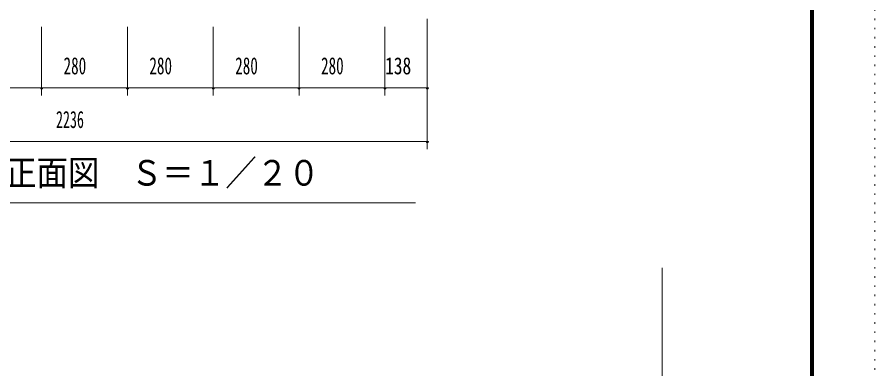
# Model space of a CAD drawing. Units: millimetres, scale not verified. Extents: x -5940 to 5940, y -4200 to 4200.
# Drawn here: x 3142 to 5940, y -992 to 155 of the extents above; entities that cross this region are included whole.
import ezdxf
from ezdxf.enums import TextEntityAlignment as Align

# ---------------------------------------------------------------- set-up
doc = ezdxf.new("R2010")
doc.units = ezdxf.units.MM
doc.header["$LTSCALE"] = 10
doc.linetypes.add('USER5', pattern=[3, 0.5, -2.5])
for name, color, linetype, lineweight in [('0-2_2-0BOLD', 7, 'Continuous', 18), ('0-6_2-5DIM', 3, 'Continuous', 18), ('0-8_F-F', 5, 'Continuous', 18), ('0-9_F-E_J_ADD', 5, 'USER5', 18)]:
    doc.layers.add(name, color=color, linetype=linetype, lineweight=lineweight)
doc.styles.add('ＭＳ ゴシック', font='')
doc.styles.get('ＭＳ ゴシック').set_extended_font_data('MS Gothic')

msp = doc.modelspace()

# ---------------------------------------------------------------- linework, layer by layer
at = {"layer": '0-2_2-0BOLD'}
msp.add_lwpolyline([(2241.01, -2312.81), (5246.01, -2312.81), (5246.01, -662.81)], dxfattribs=at)
at = {"layer": '0-6_2-5DIM'}
for p, q in [((4479.7, 148.88), (4479.7, -276.12)), ((3221.7, 122.75), (3221.7, -101.12)), ((3501.7, 122.75), (3501.7, -101.12)), ((3781.7, -101.12), (3781.7, 122.75)), ((4061.7, 122.75), (4061.7, -101.12)), ((4341.7, 122.75), (4341.7, -101.12)), ((4479.7, -76.12), (2243.7, -76.12)), ((3225.7, -76.12), (3217.7, -76.12)), ((3505.7, -76.12), (3497.7, -76.12)), ((3785.7, -76.12), (3777.7, -76.12)), ((4065.7, -76.12), (4057.7, -76.12)), ((4345.7, -76.12), (4337.7, -76.12)), ((4483.7, -76.12), (4475.7, -76.12)), ((4479.7, -251.12), (2243.7, -251.12)), ((4483.7, -251.12), (4475.7, -251.12)), ((2281.7, -451.12), (4441.69, -451.12))]:
    msp.add_line(p, q, dxfattribs=at)
for centre in [(3221.7, -76.12), (3501.7, -76.12), (3781.7, -76.12), (4061.7, -76.12), (4341.7, -76.12), (4479.7, -76.12), (4479.7, -251.12)]:
    msp.add_arc(centre, 4, 180, 0, dxfattribs=at)
at = {"layer": '0-8_F-F'}
for points in [[(5740, -4000), (-5740, -4000), (-5740, 4040), (5740, 4040)], [(5739, -3999), (-5739, -3999), (-5739, 4039), (5739, 4039)], [(5738, -3998), (5738, 4038), (-5738, 4038), (-5738, -3998)], [(5737, -3997), (-5737, -3997), (-5737, 4037), (5737, 4037)], [(5736, -3996), (5736, 4036), (-5736, 4036), (-5736, -3996)], [(5735, -3995), (-5735, -3995), (-5735, 4035), (5735, 4035)], [(5734, -3994), (5734, 4034), (-5734, 4034), (-5734, -3994)], [(5733, -3993), (-5733, -3993), (-5733, 4033), (5733, 4033)], [(5732, -3992), (-5732, -3992), (-5732, 4032), (5732, 4032)], [(5731, -3991), (-5731, -3991), (-5731, 4031), (5731, 4031)], [(5730, -3990), (5730, 4030), (-5730, 4030), (-5730, -3990)]]:
    msp.add_lwpolyline(points, close=True, dxfattribs=at)
at = {"layer": '0-9_F-E_J_ADD'}
msp.add_lwpolyline([(5940, -4200), (-5940, -4200), (-5940, 4200), (5940, 4200)], close=True, dxfattribs=at)

# ---------------------------------------------------------------- texts
at = {"layer": '0-6_2-5DIM', "color": 7, "style": 'ＭＳ ゴシック'}
for s, height, width, p in [('280', 55.72, 0.65, (3293.2, -48.52)), ('280', 55.72, 0.65, (3573.2, -48.52)), ('280', 55.72, 0.65, (3853.2, -48.52)), ('280', 55.72, 0.65, (4133.2, -48.52)), ('138', 55.72, 0.75, (4342.2, -48.52)), ('2236', 55.72, 0.6, (3268.7, -223.52)), ('ＣＦＢ－２８８\u3000正面図\u3000Ｓ＝１／２０', 83.58, 0.9, (2281.7, -419.72))]:
    msp.add_text(s, height=height, dxfattribs=dict(at, width=width)).set_placement(p, align=Align.BOTTOM_LEFT)

doc.saveas('drawing.dxf')
